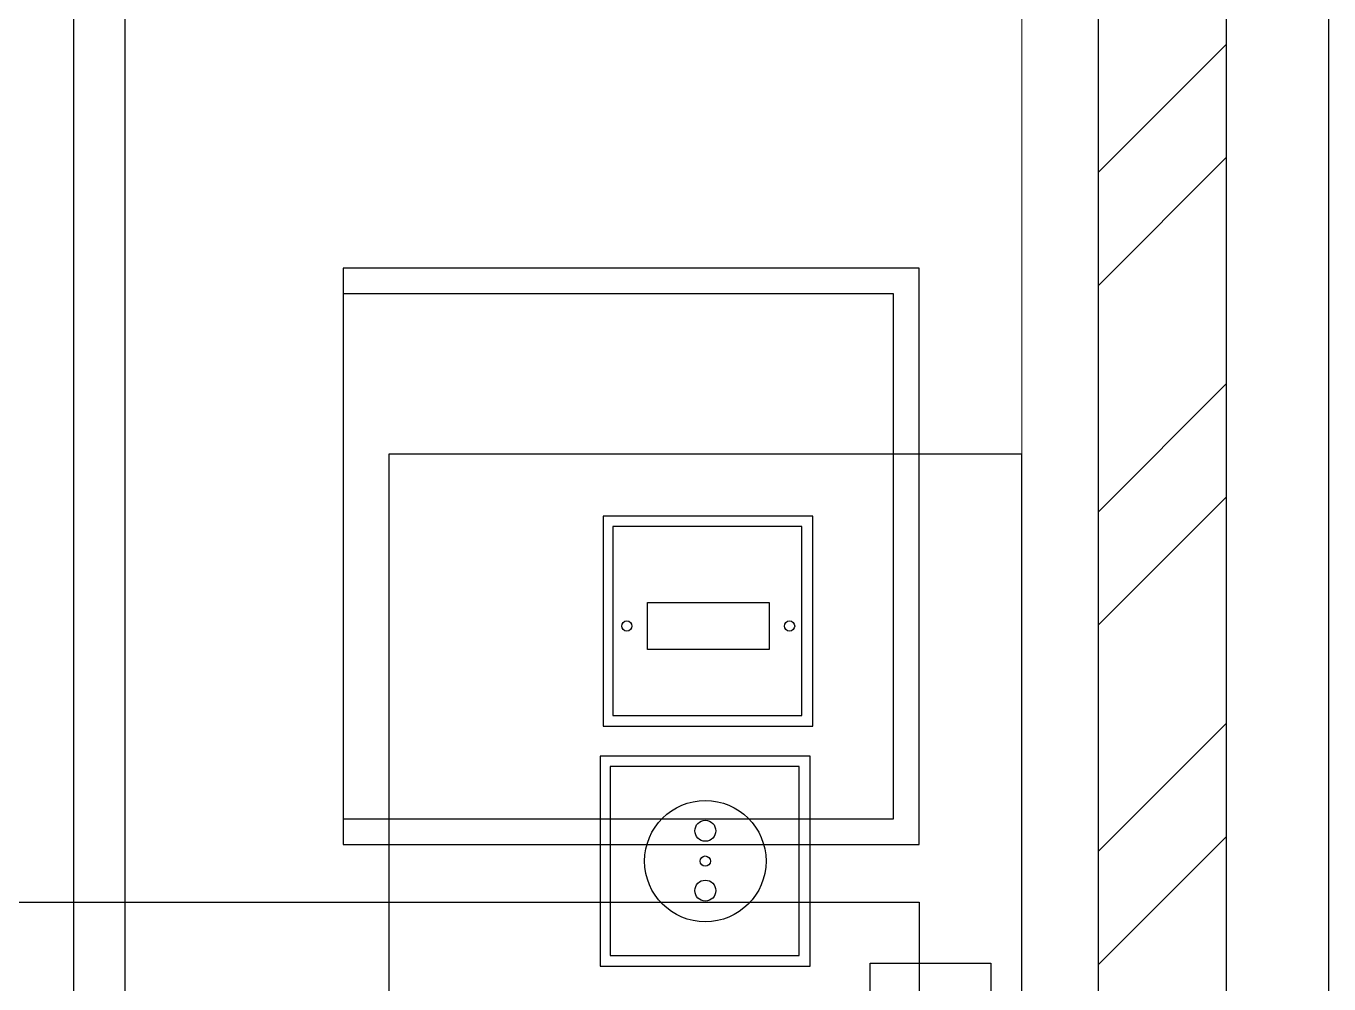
# Model space of a CAD drawing. Header units: inches. Extents: x 567429 to 582707, y 126347 to 133675.
# Drawn here: x 581784.7 to 581886.5, y 129232.8 to 129307.6 of the extents above; entities that cross this region are included whole.
import ezdxf

# ---------------------------------------------------------------- set-up
doc = ezdxf.new("R2010")
doc.units = ezdxf.units.IN
doc.header["$MEASUREMENT"] = 0
for name, color, linetype in [('BORD', 3, 'Continuous'), ('mobl', 11, 'Continuous'), ('nama', 2, 'Continuous'), ('NURSE CALL WIRE', 4, 'Continuous'), ('SOCKET WIRE', 4, 'Continuous'), ('wall kanaf', 4, 'Continuous'), ('wall lika', 1, 'Continuous')]:
    doc.layers.add(name, color=color, linetype=linetype)

# ---------------------------------------------------------------- blocks, each defined once
blk = doc.blocks.new('BOARD1')
at = {"layer": 'BORD', "color": 4}
for p, q in [((-77.35, 2.64), (98.93, 2.64)), ((-77.35, -51.78), (-77.35, 2.64)), ((98.93, -51.78), (-77.35, -51.78))]:
    blk.add_line(p, q, dxfattribs=at)
at = {"layer": 'BORD'}
for p, q in [((-33.52, -10.39), (-33.52, 0)), ((-33.52, 0), (33.52, 0)), ((33.52, -10.39), (-33.52, -10.39)), ((-71.97, -15.31), (-71.97, -33.37)), ((-53.9, -15.31), (-71.97, -15.31)), ((-53.9, -33.37), (-53.9, -15.31)), ((-51.33, -15.54), (-51.33, -33.61)), ((-33.27, -15.54), (-51.33, -15.54)), ((-33.27, -33.61), (-33.27, -15.54)), ((-71.09, -16.27), (-71.09, -32.53)), ((-54.83, -16.27), (-71.09, -16.27)), ((-54.83, -32.53), (-54.83, -16.27)), ((-50.43, -16.5), (-50.43, -32.76)), ((-34.17, -16.5), (-50.43, -16.5)), ((-34.17, -32.76), (-34.17, -16.5)), ((-71.97, -33.37), (-53.9, -33.37)), ((-71.09, -32.53), (-54.83, -32.53)), ((-51.33, -33.61), (-33.27, -33.61)), ((-50.43, -32.76), (-34.17, -32.76))]:
    blk.add_line(p, q, dxfattribs=at)
at = {"layer": 'BORD', "color": 30}
for p, q in [((-64.55, -29.54), (-64.55, -19.07)), ((-64.55, -19.07), (-60.51, -19.07)), ((-60.51, -19.07), (-60.51, -29.54)), ((-60.51, -29.54), (-64.55, -29.54))]:
    blk.add_line(p, q, dxfattribs=at)
for centre, radius in [((-62.53, -17.32), 0.437), ((-42.3, -24.57), 5.22), ((-42.3, -24.57), 0.442), ((-62.53, -31.32), 0.437)]:
    blk.add_circle(centre, radius, dxfattribs=at)
at = {"layer": 'BORD', "color": 2}
for centre in [(-44.91, -24.57), (-39.76, -24.57)]:
    blk.add_circle(centre, 0.9, dxfattribs=at)

msp = doc.modelspace()

# ---------------------------------------------------------------- linework, layer by layer
at = {"layer": 'mobl', "color": 15}
for p, q in [((581854.49, 129288.7), (581809.49, 129288.7)), ((581809.49, 129288.7), (581809.49, 129243.7)), ((581854.49, 129243.7), (581854.49, 129288.7)), ((581852.49, 129286.7), (581809.49, 129286.7)), ((581852.49, 129245.7), (581852.49, 129286.7)), ((581809.49, 129245.7), (581852.49, 129245.7)), ((581809.49, 129243.7), (581854.49, 129243.7)), ((581654.49, 129239.2), (581854.49, 129239.2)), ((581854.49, 129239.2), (581854.49, 129149.2))]:
    msp.add_line(p, q, dxfattribs=at)
at = {"layer": 'nama', "color": 15}
msp.add_line((581886.49, 128996.79), (581886.49, 129699.29), dxfattribs=at)
at = {"layer": 'NURSE CALL WIRE'}
msp.add_line((581788.45, 129352.95), (581788.45, 129130.49), dxfattribs=at)
at = {"layer": 'SOCKET WIRE'}
msp.add_line((581792.46, 129352.95), (581792.46, 129128.34), dxfattribs=at)
at = {"layer": 'wall kanaf', "color": 15, "lineweight": 20, "ltscale": 0.1}
msp.add_line((581862.49, 129082.79), (581862.49, 129350.29), dxfattribs=at)
at = {"layer": 'wall lika', "color": 15}
for p, q in [((581878.49, 129004.79), (581878.49, 129727.29)), ((581868.49, 129070.29), (581868.49, 129710.29)), ((581868.49, 129296.21), (581878.49, 129306.21)), ((581868.49, 129287.37), (581878.49, 129297.37)), ((581868.49, 129269.69), (581878.49, 129279.69)), ((581868.49, 129260.85), (581878.49, 129270.85)), ((581868.49, 129243.17), (581878.49, 129253.17)), ((581868.49, 129234.33), (581878.49, 129244.33))]:
    msp.add_line(p, q, dxfattribs=at)

# ---------------------------------------------------------------- block references
at = {"layer": 'BORD', "ltscale": 5, "xscale": 0.9077507259660533, "yscale": 0.9077507259660533, "zscale": 0.9077507259660533, "rotation": 270.0028855839087}
msp.add_blockref('BOARD1', (581860.09, 129204), dxfattribs=at)

doc.saveas('drawing.dxf')
